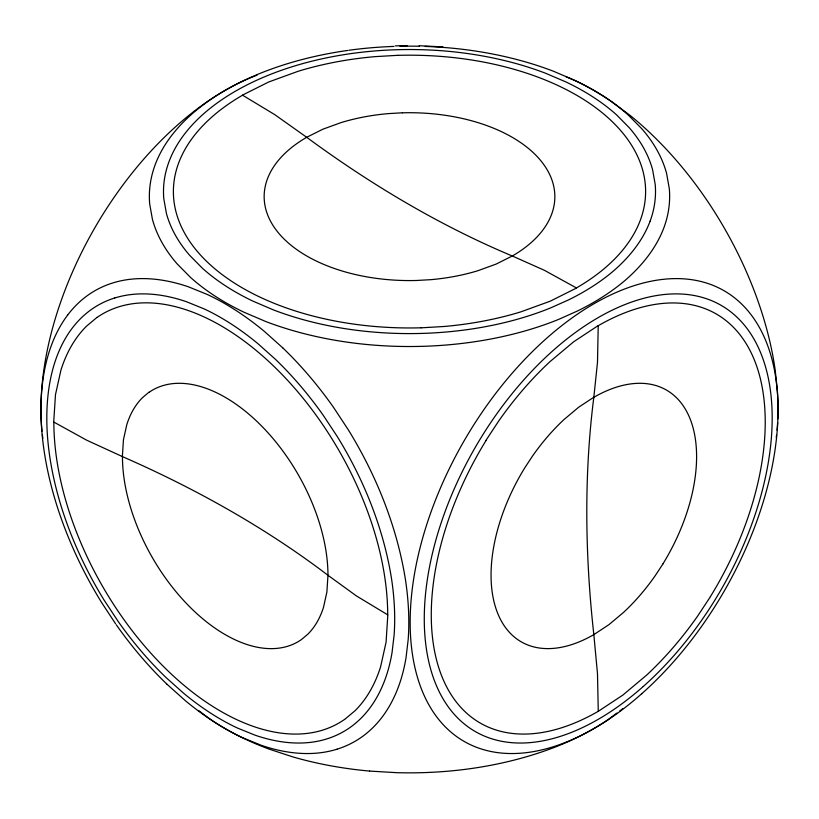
<?xml version="1.0" encoding="UTF-8"?>
<svg xmlns="http://www.w3.org/2000/svg" width="819" height="819" viewBox="0 0 819 819"><rect width="100%" height="100%" fill="white"/><g stroke="black" fill="none" stroke-linecap="round" stroke-linejoin="round"><path stroke-width="1.23" d="M344.574 719.491L354.944 710.82A240.1 138.626 60 0 0 380.62 666.738L386.066 642.219L387.827 614.905L356.326 595.874L327.969 575.276A1067.607 616.379 0 0 0 122.369 456.572L123.444 439.762L126.791 424.672A147.758 85.309 60 0 1 142.598 397.543L148.976 392.209M327.969 575.276L326.883 592.076L323.536 607.176A147.758 85.309 60 0 1 307.729 634.295L301.351 639.629A145.321 83.896 60 0 1 188.206 605.292A145.321 83.896 60 0 1 122.451 456.613M486.097 440.407A236.148 136.343 -60 0 0 442.465 677.866A236.148 136.343 -60 0 0 598.269 711.312L597.491 673.709L593.836 634.623A1067.607 616.39 60 0 1 593.836 397.215L597.491 362.356L598.228 325.563L573.699 341.758L549.733 361.865A240.1 138.626 -60 0 0 498.72 420.986L486.025 440.274M662.878 564.035L655.067 575.9A147.758 85.309 -60 0 1 623.679 612.284L608.926 624.662L593.836 634.623M710.431 596.641L697.737 615.929A240.1 138.626 -60 0 1 646.723 675.04L622.757 695.157L598.228 711.353M96.97 317.424L86.599 326.095A240.1 138.626 60 0 0 60.923 370.178L55.477 394.697L53.716 422.01L86.691 440.192L122.369 456.572M608.046 719.666L616.871 713.083M619.809 710.882L622.747 708.691M593.836 397.215L578.736 407.176L563.994 419.553A147.758 85.309 -60 0 0 532.596 455.937L524.784 467.813A145.321 83.896 -60 0 0 497.983 614.015A145.321 83.896 -60 0 0 593.857 634.602M397.891 55.313L374.836 56.654A240.1 138.626 0 0 0 298.136 71.284L268.734 81.972L242.444 95.127L274.682 114.588L306.695 137.295A1067.607 616.39 60 0 0 512.305 255.999L544.318 270.26L576.556 288.012L550.266 301.167L520.864 311.855A240.1 138.626 0 0 1 444.164 326.484L421.109 327.825M402.354 112.797L388.175 113.626A147.758 85.309 0 0 0 340.97 122.625L322.881 129.197L306.695 137.295A145.321 83.896 0 0 0 276.668 230.661A145.321 83.896 0 0 0 416.636 280.477L430.825 279.668A147.758 85.309 0 0 0 478.03 270.669L496.119 264.087L512.305 255.999A145.321 83.896 0 0 0 542.332 162.623A145.321 83.896 0 0 0 402.364 112.817M395.342 45.854L407.227 45.639M419.113 45.731L442.803 46.878M369.635 771.078L396.498 772.665A261.107 150.747 0 0 0 463.656 769.553C494.645 765.693 525.255 758.507 554.453 747.378A264.24 152.559 0 0 0 608.046 719.666M198.556 710.493L208.825 718.232A261.271 150.839 0 0 0 269.256 749.16L292.721 756.869A261.363 150.901 0 0 0 369.635 771.078M282.75 347.84L264.332 331.367A261.271 150.85 60 0 0 207.34 294.492L188.442 286.824A261.394 150.921 60 0 0 134.92 278.859A258.036 148.976 60 0 0 112.766 282.954A260.155 150.205 60 0 0 67.629 315.09M167.056 684.315L185.473 700.788A261.292 150.86 60 0 0 242.465 737.653L261.353 745.321A261.333 150.88 60 0 0 314.885 753.285A257.586 148.72 60 0 0 337.029 749.19M115.602 623.802L101.484 602.334A261.404 150.921 60 0 1 65.612 530.333A258.128 149.027 60 0 1 57.35 507.033A260.933 150.655 60 0 1 44.421 452.907A258.763 149.396 60 0 1 41.237 421.857A261.087 150.737 60 0 1 43.776 374.416A258.548 149.273 60 0 1 49.949 349.426A261.077 150.737 60 0 1 67.639 315.1M42.823 438.267A260.145 150.194 -60 0 1 42.383 434.766M42.004 431.214A260.145 150.194 -60 0 1 256.971 75.246M114.732 297.993A244.021 140.888 60 0 1 135.678 294.123A247.195 142.721 60 0 1 186.302 301.668L204.166 308.906A247.082 142.649 60 0 1 258.057 343.785L275.481 359.357A247.174 142.701 60 0 1 323.474 415.632L337.479 436.875A246.928 142.567 60 0 1 366.687 493.355C378.183 520.556 386.773 549.017 391.451 578.204A249.887 144.277 60 0 1 394.103 635.186L392.066 652.426A241.748 139.568 60 0 1 383.579 683.292A246.734 142.455 60 0 1 326.812 738.912A243.591 140.643 60 0 1 305.876 742.792A247.143 142.69 60 0 1 255.252 735.247L237.387 728.009A247.103 142.66 60 0 1 183.487 693.13L166.062 677.559A247.092 142.66 60 0 1 118.069 621.293L104.064 600.04A247.205 142.721 60 0 1 70.127 531.941A244.103 140.94 60 0 1 62.326 509.909A245.997 142.025 60 0 1 47.072 429.361A246.908 142.557 60 0 1 49.488 384.49A244.502 141.165 60 0 1 55.323 360.862A246.355 142.24 60 0 1 114.721 297.983M282.75 347.84A261.363 150.901 60 0 1 333.507 407.34L348.31 429.811A261.107 150.747 60 0 1 379.197 489.527C391.349 518.294 400.43 548.392 405.385 579.248A264.24 152.559 60 0 1 408.19 639.506L406.029 657.739A255.63 147.594 60 0 1 397.061 690.376A260.903 150.635 60 0 1 337.029 749.19M167.056 684.305A261.281 150.85 60 0 1 116.298 624.815M443.192 47.41A258.036 148.976 0 0 1 479.954 51.751A261.394 150.911 0 0 1 553.347 71.192L575.051 80.477A261.271 150.839 0 0 1 628.613 115.366L641.973 128.921A261.363 150.901 0 0 1 666.574 173.321L669.328 188.831A261.107 150.747 0 0 1 663.943 227.61C656.234 248.208 641.953 265.684 625.521 280.026A264.24 152.559 0 0 1 577.528 310.964L558.517 319.451A255.63 147.584 0 0 1 516.789 333.179A260.903 150.635 0 0 1 375.808 345.26A257.586 148.71 0 0 1 339.046 340.919A261.333 150.88 0 0 1 265.653 321.478L243.949 312.203A261.292 150.85 0 0 1 190.397 277.303L177.027 263.759A261.281 150.85 0 0 1 152.426 219.349L149.672 203.839A261.404 150.921 0 0 1 158.21 157.483A258.128 149.027 0 0 1 166.011 143.448A260.933 150.655 0 0 1 193.489 112.653A258.763 149.396 0 0 1 215.592 96.212A261.087 150.737 0 0 1 260.493 73.219A258.548 149.273 0 0 1 291.4 62.51A261.077 150.727 0 0 1 347.655 50.45M348.822 50.276A260.155 150.194 0 0 1 393.98 46.417M399.979 46.243A260.155 150.194 0 0 1 419.226 46.253M425.235 46.427A260.155 150.194 0 0 1 443.192 47.42M566.144 76.843A261.292 150.86 60 0 1 611.67 101.617L630.558 115.766A261.333 150.88 60 0 1 684.09 169.615A257.586 148.72 60 0 1 706.234 199.273A260.903 150.635 60 0 1 766.256 327.405A255.63 147.594 60 0 1 775.235 370.403L777.385 391.124A264.24 152.559 60 0 1 777.815 418.837M777.62 422.655A264.24 152.559 60 0 1 777.067 430.159M776.555 435.063A264.24 152.559 60 0 1 776.258 437.489M149.068 392.311A145.321 83.896 60 0 1 262.193 426.617A145.321 83.896 60 0 1 327.958 575.296M593.836 397.307A145.321 83.896 -60 0 1 689.711 417.895A145.321 83.896 -60 0 1 662.858 564.015M97 317.475A236.148 136.343 60 0 1 280.825 373.218A236.148 136.343 60 0 1 387.694 614.823M344.543 719.44A236.148 136.343 60 0 1 160.719 663.697A236.148 136.343 60 0 1 53.849 422.092M397.901 55.354A236.148 136.333 0 0 1 625.358 136.292A236.148 136.333 0 0 1 576.422 287.94M421.099 327.795A236.148 136.333 0 0 1 193.642 246.857A236.148 136.333 0 0 1 242.578 95.199M598.228 325.716A236.148 136.343 -60 0 1 754.033 359.162A236.148 136.343 -60 0 1 710.401 596.621M650.122 221.14C642.833 240.622 629.33 257.146 613.789 270.71A249.887 144.267 0 0 1 568.406 299.969L550.419 307.995A241.748 139.568 0 0 1 510.964 320.987A246.734 142.455 0 0 1 377.641 332.401A243.591 140.633 0 0 1 342.874 328.306A247.143 142.68 0 0 1 273.464 309.92L252.938 301.136A247.103 142.66 0 0 1 202.293 268.141L189.66 255.323A247.092 142.66 0 0 1 166.39 213.339L163.79 198.669A247.205 142.721 0 0 1 171.867 154.832A244.103 140.929 0 0 1 179.238 141.554A245.997 142.025 0 0 1 226.126 96.877A246.908 142.547 0 0 1 268.591 75.143A244.502 141.165 0 0 1 297.819 65.008A246.355 142.23 0 0 1 441.359 50.717A244.021 140.888 0 0 1 476.136 54.842A247.195 142.721 0 0 1 545.536 73.229L566.062 82.002A247.082 142.649 0 0 1 616.707 114.998L629.34 127.815A247.174 142.701 0 0 1 652.61 169.799L655.21 184.47A246.928 142.557 0 0 1 650.122 221.14M641.707 693.754A260.145 150.194 -60 0 0 724.17 290.786A260.145 150.194 -60 0 0 416.421 563.687A260.145 150.194 -60 0 0 641.707 693.754M643.253 686.486A246.017 142.035 -60 0 0 721.232 305.405A246.017 142.035 -60 0 0 430.2 563.482A246.017 142.035 -60 0 0 643.253 686.486"/></g></svg>
